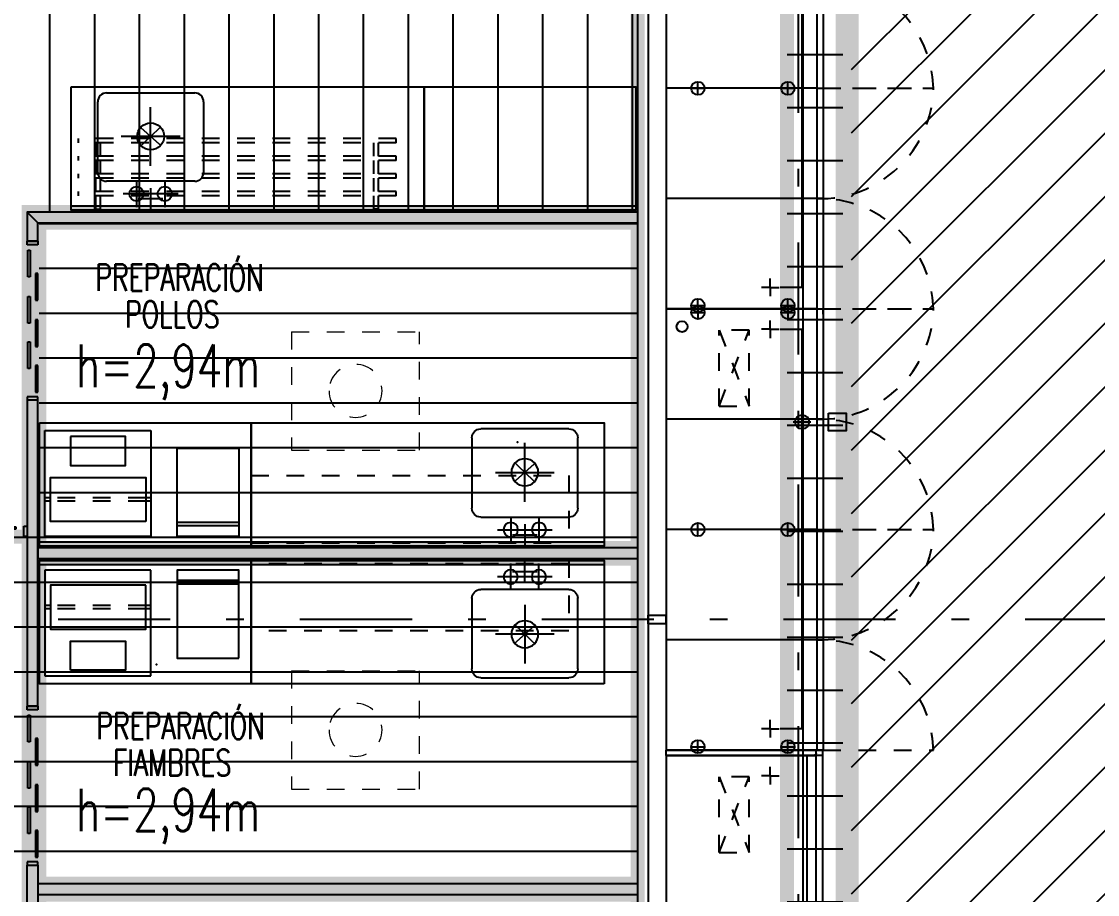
# Model space of a CAD drawing. Header units: millimetres. Extents: x -77 to 207, y -160 to 187.
# Drawn here: x -36.23 to -30.13, y 18.04 to 22.99 of the extents above; entities that cross this region are included whole.
import ezdxf
from ezdxf.enums import TextEntityAlignment as Align
from ezdxf.xclip import XClip

# ---------------------------------------------------------------- set-up
doc = ezdxf.new("R2010")
doc.units = ezdxf.units.MM
doc.header["$LTSCALE"] = 0.1
for name, pattern in [('X REF - ANELO INST bind$0$X REF - ANELO$0$DASHDOT2', [12.7, 6.35, -3.175, 0, -3.175]), ('X REF - ANELO INST bind$0$X REF - ANELO$0$DASHED', [0.75, 0.5, -0.25]), ('X REF - ANELO INST bind$0$X REF - ANELO$0$DASHED2', [0.375, 0.25, -0.125]), ('X REF - ANELO INST bind$0$X REF - ANELO$0$HIDDEN', [9.525, 6.35, -3.175]), ('X REF - ANELO INST bind$0$X REF - ANELO$0$HIDDEN2', [0.1875, 0.125, -0.0625]), ('X REF - ANELO INST bind$0$X REF - ANELO$0$TRATTEGGIATA2', [0.375, 0.25, -0.125])]:
    doc.linetypes.add(name, pattern=pattern)
for name, color, linetype in [('C01 Foil blanco', 30, 'Continuous'), ('C02 PRY comun', 191, 'Continuous'), ('C07 P media Tº', 140, 'Continuous'), ('X REF - ANELO INST bind$0$X REF - ANELO$0$A-CAMARA', 7, 'Continuous'), ('X REF - ANELO INST bind$0$X REF - ANELO$0$C-CÁMARA', 8, 'Continuous'), ('X REF - ANELO INST bind$0$X REF - ANELO$0$E-AC INOX', 8, 'Continuous'), ('X REF - ANELO INST bind$0$X REF - ANELO$0$E-EXHIBIDORAS', 8, 'Continuous'), ('X REF - ANELO INST bind$0$X REF - ANELO$0$E-GENERAL', 8, 'Continuous'), ('X REF - ANELO INST bind$0$X REF - ANELO$0$E-REJILLAS', 8, 'Continuous'), ('X REF - ANELO INST bind$0$X REF - ANELO$0$MET-COLUMNA METALICA', 7, 'Continuous'), ('X REF - ANELO INST bind$0$X REF - ANELO$0$MET-EJE CABRIADAS', 8, 'X REF - ANELO INST bind$0$X REF - ANELO$0$DASHDOT2'), ('X REF - ANELO INST bind$0$X REF - ANELO$0$R-NOMBRE LOCAL', 7, 'Continuous')]:
    doc.layers.add(name, color=color, linetype=linetype)
doc.layers.add('X REF - ANELO INST bind$0$X REF - ANELO$0$E-EVAPORADORES', color=8, linetype='Continuous', lineweight=15)
doc.styles.get("Standard").update_dxf_attribs({"font": 'arial.ttf'})
doc.styles.add('X REF - ANELO INST bind$0$X REF - ANELO$0$VAUX', font='romans.shx', dxfattribs={"width": 0.85})

# ---------------------------------------------------------------- blocks, each defined once
blk = doc.blocks.new('X REF - ANELO INST bind$0$X REF - ANELO$0$cortina 090')
at = {"layer": 'X REF - ANELO INST bind$0$X REF - ANELO$0$C-CÁMARA'}
for p, q in [((-0.8811, 0.0599, 0.0102), (-0.9011, 0.0599, 0.0102)), ((-0.9011, -0.0001, 0.0102), (-0.9011, 0.0599, 0.0102)), ((-0.8811, -0.0001, 0.0102), (-0.8811, 0.0599, 0.0102)), ((-0.6994, 0.0563), (-0.8508, 0.0563)), ((-0.8508, 0.0563), (-0.8508, 0.0427)), ((-0.8508, 0.0427), (-0.6994, 0.0427)), ((-0.7183, 0), (-0.7183, 0.0136)), ((-0.7183, 0.0136), (-0.5669, 0.0136)), ((-0.6994, 0.0427), (-0.6994, 0.0563)), ((-0.4366, 0.0563), (-0.588, 0.0563)), ((-0.588, 0.0563), (-0.588, 0.0427)), ((-0.588, 0.0427), (-0.4366, 0.0427)), ((-0.5669, 0.0136), (-0.5669, 0)), ((-0.4555, 0.0136), (-0.3041, 0.0136)), ((-0.4555, 0), (-0.4555, 0.0136)), ((-0.4366, 0.0427), (-0.4366, 0.0563)), ((-0.1806, 0.0563), (-0.332, 0.0563)), ((-0.332, 0.0563), (-0.332, 0.0427)), ((-0.332, 0.0427), (-0.1806, 0.0427)), ((-0.3041, 0.0136), (-0.3041, 0)), ((-0.1978, 0), (-0.1978, 0.0136)), ((-0.1978, 0.0136), (-0.0464, 0.0136)), ((-0.1806, 0.0427), (-0.1806, 0.0563)), ((-0.0464, 0.0136), (-0.0464, 0)), ((-0.02, 0), (-0.02, 0.06)), ((-0.02, 0.06), (0, 0.06)), ((0, 0), (-0.02, 0)), ((-0.9011, -0.0001, 0.0102), (-0.8811, -0.0001, 0.0102)), ((-0.5669, 0), (-0.7183, 0)), ((-0.3041, 0), (-0.4555, 0)), ((-0.0464, 0), (-0.1978, 0))]:
    blk.add_line(p, q, dxfattribs=at)
blk = doc.blocks.new('X REF - ANELO INST bind$0$X REF - ANELO$0$CORTINA 120')
at = {"layer": 'X REF - ANELO INST bind$0$X REF - ANELO$0$C-CÁMARA'}
for p, q in [((-1.1879, 0), (-1.2079, 0)), ((-1.1879, -0.06), (-1.1879, 0)), ((-0.0279, -0.06), (-0.0279, 0)), ((-0.0279, 0), (-0.0079, 0)), ((-1.2079, -0.06), (-1.1879, -0.06)), ((-0.9913, -0.0037, -0.0421), (-1.1427, -0.0037, -0.0421)), ((-1.1427, -0.0037, -0.0421), (-1.1427, -0.0173, -0.0421)), ((-1.1427, -0.0173, -0.0421), (-0.9913, -0.0173, -0.0421)), ((-1.0102, -0.06), (-1.0102, -0.0464)), ((-1.0102, -0.0464), (-0.8588, -0.0464)), ((-0.8588, -0.06), (-1.0102, -0.06)), ((-0.9913, -0.0173, -0.0421), (-0.9913, -0.0037, -0.0421)), ((-0.7286, -0.0037, -0.0421), (-0.88, -0.0037, -0.0421)), ((-0.88, -0.0037, -0.0421), (-0.88, -0.0173, -0.0421)), ((-0.88, -0.0173, -0.0421), (-0.7286, -0.0173, -0.0421)), ((-0.8588, -0.0464), (-0.8588, -0.06)), ((-0.7475, -0.0464), (-0.5961, -0.0464)), ((-0.7475, -0.06), (-0.7475, -0.0464)), ((-0.5961, -0.06), (-0.7475, -0.06)), ((-0.7286, -0.0173, -0.0421), (-0.7286, -0.0037, -0.0421)), ((-0.4725, -0.0037, -0.0421), (-0.6239, -0.0037, -0.0421)), ((-0.6239, -0.0037, -0.0421), (-0.6239, -0.0173, -0.0421)), ((-0.6239, -0.0173, -0.0421), (-0.4725, -0.0173, -0.0421)), ((-0.5961, -0.0464), (-0.5961, -0.06)), ((-0.4897, -0.06), (-0.4897, -0.0464)), ((-0.4897, -0.0464), (-0.3384, -0.0464)), ((-0.3384, -0.06), (-0.4897, -0.06)), ((-0.4725, -0.0173, -0.0421), (-0.4725, -0.0037, -0.0421)), ((-0.3556, -0.0173, -0.0421), (-0.3556, -0.0037, -0.0421)), ((-0.3556, -0.0037, -0.0421), (-0.2042, -0.0037, -0.0421)), ((-0.2042, -0.0173, -0.0421), (-0.3556, -0.0173, -0.0421)), ((-0.3384, -0.0464), (-0.3384, -0.06)), ((-0.07, -0.0464), (-0.2214, -0.0464)), ((-0.2214, -0.0464), (-0.2214, -0.06)), ((-0.2214, -0.06), (-0.07, -0.06)), ((-0.2042, -0.0037, -0.0421), (-0.2042, -0.0173, -0.0421)), ((-0.07, -0.06), (-0.07, -0.0464)), ((-0.0079, -0.06), (-0.0279, -0.06))]:
    blk.add_line(p, q, dxfattribs=at)
blk = doc.blocks.new('X REF - ANELO INST bind$0$X REF - ANELO$0$EVAPORADOR CUADR')
at = {"layer": 'X REF - ANELO INST bind$0$X REF - ANELO$0$E-EVAPORADORES', "linetype": 'X REF - ANELO INST bind$0$X REF - ANELO$0$DASHED'}
for p, q in [((-0.725, -0.67), (-0.725, 0)), ((0, 0), (-0.725, 0)), ((0, 0), (0, -0.67)), ((0, -0.67), (-0.725, -0.67))]:
    blk.add_line(p, q, dxfattribs=at)
blk.add_circle((-0.3625, -0.335), 0.15, dxfattribs=at)
blk = doc.blocks.new('X REF - ANELO INST bind$0$X REF - ANELO$0$N Local')
at = {"layer": 'X REF - ANELO INST bind$0$X REF - ANELO$0$R-NOMBRE LOCAL', "lineweight": 0, "style": 'X REF - ANELO INST bind$0$X REF - ANELO$0$VAUX', "width": 0.85}
for p in [(6337.5718, -934.4549), (6337.5718, -934.7149)]:
    blk.add_attdef('NOMBRE', text='', height=0.1823, dxfattribs=at).set_placement(p, align=Align.CENTER)
blk = doc.blocks.new('X REF - ANELO INST bind$0$X REF - ANELO$0$1-600x500')
at = {"layer": 'X REF - ANELO INST bind$0$X REF - ANELO$0$E-AC INOX'}
for p, q in [((0.37, -0.1443), (0.37, 0.0072)), ((0.45, -0.1), (0.45, 0.02)), ((0.53, -0.1443), (0.53, 0.0072)), ((0.38, -0.04), (0.52, -0.04)), ((0.2943, -0.0685), (0.4457, -0.0685)), ((0.4543, -0.0685), (0.6057, -0.0685)), ((0.2, -0.14), (0.7, -0.14)), ((0.15, -0.59), (0.15, -0.19)), ((0.4499, -0.2272), (0.4499, -0.5599)), ((0.75, -0.19), (0.75, -0.59)), ((0.2835, -0.3936), (0.6163, -0.3936)), ((0.7, -0.64), (0.2, -0.64))]:
    blk.add_line(p, q, dxfattribs=at)
at = {"layer": 'X REF - ANELO INST bind$0$X REF - ANELO$0$E-AC INOX', "const_width": 0.008}
for points in [[(0.3929, -0.3428), (0.5069, -0.4444)], [(0.5051, -0.3408), (0.3946, -0.4463)]]:
    blk.add_lwpolyline(points, dxfattribs=at)
at = {"layer": 'X REF - ANELO INST bind$0$X REF - ANELO$0$E-AC INOX'}
for centre, radius in [((0.37, -0.0685), 0.0407), ((0.53, -0.0685), 0.0407), ((0.4499, -0.3936), 0.0764)]:
    blk.add_circle(centre, radius, dxfattribs=at)
for centre, start, end in [((0.2, -0.19), 90, 180), ((0.7, -0.19), 0, 90), ((0.2, -0.59), 180, 270), ((0.7, -0.59), 270, 0)]:
    blk.add_arc(centre, 0.05, start, end, dxfattribs=at)
blk = doc.blocks.new('X REF - ANELO INST bind$0$X REF - ANELO$0$Mesada 2000x700')
at = {"layer": 'X REF - ANELO INST bind$0$X REF - ANELO$0$E-AC INOX', "elevation": -0.0153}
for points in [[(-37.0116, 1.8643), (-35.0116, 1.8643), (-35.0116, 1.1643), (-37.0116, 1.1643)], [(-37.0116, 1.1893), (-35.0116, 1.1893), (-35.0116, 1.1643), (-37.0116, 1.1643)]]:
    blk.add_lwpolyline(points, close=True, dxfattribs=at)
blk = doc.blocks.new('X REF - ANELO INST bind$0$X REF - ANELO$0$Estanteria 1800x400')
at = {"layer": 'X REF - ANELO INST bind$0$X REF - ANELO$0$E-AC INOX', "linetype": 'X REF - ANELO INST bind$0$X REF - ANELO$0$DASHED', "elevation": -0.0153}
blk.add_lwpolyline([(-36.8116, -0.0383), (-36.8116, 0.3617), (-35.0116, 0.3617), (-35.0116, -0.0383)], close=True, dxfattribs=at)
blk.add_lwpolyline([(-36.8116, -0.0183), (-35.0116, -0.0183)], dxfattribs=at)
blk = doc.blocks.new('X REF - ANELO INST bind$0$X REF - ANELO$0$Mesada 1200x700')
at = {"layer": 'X REF - ANELO INST bind$0$X REF - ANELO$0$E-AC INOX', "elevation": -0.0163}
for points in [[(-82.3413, 17.0489), (-81.1413, 17.0489), (-81.1413, 16.3489), (-82.3413, 16.3489)], [(-82.3413, 16.3739), (-81.1413, 16.3739), (-81.1413, 16.3489), (-82.3413, 16.3489)]]:
    blk.add_lwpolyline(points, close=True, dxfattribs=at)
blk = doc.blocks.new('X REF - ANELO INST bind$0$X REF - ANELO$0$BALANZA')
at = {"layer": 'X REF - ANELO INST bind$0$X REF - ANELO$0$E-AC INOX'}
for p, q in [((0, -0.06), (0.35, -0.06)), ((0, -0.08), (0.35, -0.08))]:
    blk.add_line(p, q, dxfattribs=at)
blk.add_lwpolyline([(0, -0.5), (0, 0), (0.35, 0), (0.35, -0.5)], close=True, dxfattribs=at)
blk = doc.blocks.new('X REF - ANELO INST bind$0$X REF - ANELO$0$Envasadora Resinite')
at = {"layer": 'X REF - ANELO INST bind$0$X REF - ANELO$0$E-AC INOX'}
for p, q in [((0, -0.6), (0, 0)), ((0.6, 0), (0.6, -0.6))]:
    blk.add_line(p, q, dxfattribs=at)
at = {"layer": 'X REF - ANELO INST bind$0$X REF - ANELO$0$E-AC INOX', "linetype": 'X REF - ANELO INST bind$0$X REF - ANELO$0$HIDDEN2'}
for p, q in [((0, -0.2), (0.0275, -0.2)), ((0, -0.22), (0.0275, -0.22)), ((0.0275, -0.2), (0.5675, -0.2)), ((0.0275, -0.22), (0.5675, -0.22)), ((0.5675, -0.2), (0.6, -0.2)), ((0.5675, -0.22), (0.6, -0.22))]:
    blk.add_line(p, q, dxfattribs=at)
at = {"layer": 'X REF - ANELO INST bind$0$X REF - ANELO$0$E-AC INOX'}
for points in [[(0.0275, -0.085), (0.5675, -0.085), (0.5675, -0.335), (0.0275, -0.335)], [(0.455, -0.5675), (0.455, -0.4025), (0.1425, -0.4025), (0.1425, -0.5675)]]:
    blk.add_lwpolyline(points, close=True, dxfattribs=at)
at = {"layer": 'X REF - ANELO INST bind$0$X REF - ANELO$0$E-GENERAL'}
for p, q in [((0, 0), (0.6, 0)), ((0.6, -0.6), (0, -0.6))]:
    blk.add_line(p, q, dxfattribs=at)
blk = doc.blocks.new('X REF - ANELO INST bind$0$X REF - ANELO$0$Estantería de caños 1800x400')
at = {"layer": 'X REF - ANELO INST bind$0$X REF - ANELO$0$E-AC INOX', "linetype": 'X REF - ANELO INST bind$0$X REF - ANELO$0$DASHED'}
for p, q in [((-26.6087, 10.6211, 0), (-28.4087, 10.6211, 0)), ((-28.4087, 10.5961, 0), (-28.4087, 10.6211, 0)), ((-26.6087, 10.5961, 0), (-26.6087, 10.6211, 0)), ((-26.6087, 10.5961, 0), (-28.4087, 10.5961, 0)), ((-28.3087, 10.5211, 0), (-28.3087, 10.5961, 0)), ((-28.2837, 10.5211, 0), (-28.2837, 10.5961, 0)), ((-26.7337, 10.5211, 0), (-26.7337, 10.5961, 0)), ((-26.7087, 10.5211, 0), (-26.7087, 10.5961, 0)), ((-26.6087, 10.5211, 0), (-28.4087, 10.5211, 0)), ((-28.4087, 10.4961, 0), (-28.4087, 10.5211, 0)), ((-26.6087, 10.4961, 0), (-28.4087, 10.4961, 0)), ((-28.3087, 10.4211, 0), (-28.3087, 10.4961, 0)), ((-28.2837, 10.4211, 0), (-28.2837, 10.4961, 0)), ((-26.7337, 10.4211, 0), (-26.7337, 10.4961, 0)), ((-26.7087, 10.4211, 0), (-26.7087, 10.4961, 0)), ((-26.6087, 10.4961, 0), (-26.6087, 10.5211, 0)), ((-26.6087, 10.4211, 0), (-28.4087, 10.4211, 0)), ((-28.4087, 10.3961, 0), (-28.4087, 10.4211, 0)), ((-26.6087, 10.3961, 0), (-28.4087, 10.3961, 0)), ((-28.3087, 10.3211, 0), (-28.3087, 10.3961, 0)), ((-28.2837, 10.3211, 0), (-28.2837, 10.3961, 0)), ((-26.7337, 10.3211, 0), (-26.7337, 10.3961, 0)), ((-26.7087, 10.3211, 0), (-26.7087, 10.3961, 0)), ((-26.6087, 10.3961, 0), (-26.6087, 10.4211, 0)), ((-26.6087, 10.3211, 0), (-28.4087, 10.3211, 0)), ((-28.4087, 10.2961, 0), (-28.4087, 10.3211, 0)), ((-26.6087, 10.2961, 0), (-26.6087, 10.3211, 0)), ((-26.6087, 10.2961, 0), (-28.4087, 10.2961, 0)), ((-28.3087, 10.2211, 0), (-28.3087, 10.2961, 0)), ((-28.2837, 10.2211, 0), (-28.2837, 10.2961, 0)), ((-26.7337, 10.2211, 0), (-26.7337, 10.2961, 0)), ((-26.7087, 10.2211, 0), (-26.7087, 10.2961, 0)), ((-28.3087, 10.2211, 0), (-28.2837, 10.2211, 0)), ((-26.7087, 10.2211, 0), (-26.7337, 10.2211, 0))]:
    blk.add_line(p, q, dxfattribs=at)
blk = doc.blocks.new('X REF - ANELO INST bind$0$X REF - ANELO$0$1250')
at = {"layer": 'X REF - ANELO INST bind$0$X REF - ANELO$0$E-EXHIBIDORAS'}
for p, q in [((411945.5, 426995.8), (410695.5, 426995.8)), ((410695.5, 426995.8), (410695.5, 426145.8)), ((411945.5, 426995.8), (411945.5, 426145.8)), ((410817.1, 426405.8), (410817.1, 426455.8)), ((411830.5, 426405.8), (411830.5, 426455.8)), ((410817.1, 426405.8), (410767.1, 426405.8)), ((410817.1, 426405.8), (410817.1, 426355.8)), ((410817.1, 426405.8), (410867.1, 426405.8)), ((410955.5, 426347.9), (410967, 426375.8)), ((410967, 426375.8), (410994.9, 426387.8)), ((410994.9, 426387.8), (411023.6, 426376.3)), ((411023.6, 426376.3), (411035.5, 426347.7)), ((411830.5, 426405.8), (411780.5, 426405.8)), ((411830.5, 426405.8), (411830.5, 426355.8)), ((411830.5, 426405.8), (411880.5, 426405.8)), ((410966.8, 426319.9), (410955.5, 426347.9)), ((410995.5, 426307.8), (410966.8, 426319.9)), ((410995.5, 426197.8), (410995.5, 426347.8)), ((411023.9, 426319.6), (410995.5, 426307.8)), ((411035.5, 426347.7), (411023.9, 426319.6)), ((410695.5, 426197.8), (411945.5, 426197.8)), ((410695.5, 426145.8), (411945.5, 426145.8)), ((411945.5, 426110.8), (410695.5, 426110.8))]:
    blk.add_line(p, q, dxfattribs=at)
at = {"layer": 'X REF - ANELO INST bind$0$X REF - ANELO$0$E-EXHIBIDORAS', "linetype": 'X REF - ANELO INST bind$0$X REF - ANELO$0$TRATTEGGIATA2'}
for p, q in [((411395.5, 426695.8), (411825.5, 426695.8)), ((411395.5, 426695.8), (411825.5, 426525.8)), ((411825.5, 426695.8), (411395.5, 426525.8)), ((411395.5, 426695.8), (411395.5, 426525.8)), ((411825.5, 426525.8), (411825.5, 426695.8)), ((411395.5, 426525.8), (411825.5, 426525.8))]:
    blk.add_line(p, q, dxfattribs=at)
blk = doc.blocks.new('X REF - ANELO INST bind$0$X REF - ANELO$0$COSTAN-REFERENCIA DE DESAGÜES')
at = {"layer": 'X REF - ANELO INST bind$0$X REF - ANELO$0$E-EXHIBIDORAS'}
blk.add_hatch(color=256, dxfattribs=at).paths.add_polyline_path([(40, 0, 1), (-40, 0, 1)])
blk.add_circle((0, 0), 40, dxfattribs=at)
blk = doc.blocks.new('X REF - ANELO INST bind$0$X REF - ANELO$0$LI_TL1_N_ ECO 250')
at = {"layer": 'X REF - ANELO INST bind$0$X REF - ANELO$0$E-EXHIBIDORAS'}
for p, q in [((2500, 0), (0, 0)), ((0, 0), (0, -855)), ((625, -890), (625, 0)), ((1250, -855), (1250, 0)), ((1875, -890), (1875, 0)), ((2500, -855), (2500, 0)), ((-17.6, -180), (57.6, -180)), ((20, -142.4), (20, -217.6)), ((1212.4, -180), (1287.6, -180)), ((1250, -142.4), (1250, -217.6)), ((2517.6, -180), (2442.4, -180)), ((2480, -142.4), (2480, -217.6)), ((121.7, -590), (121.7, -540)), ((2385, -590), (2385, -540)), ((121.7, -590), (71.7, -590)), ((121.7, -590), (121.7, -640)), ((121.7, -590), (171.7, -590)), ((2385, -590), (2335, -590)), ((2385, -590), (2385, -640)), ((2385, -590), (2435, -590)), ((20, -652.4), (20, -727.6)), ((121.7, -770), (121.7, -645)), ((1250, -652.4), (1250, -727.6)), ((2385, -645), (2385, -770)), ((2480, -652.4), (2480, -727.6)), ((-17.6, -690), (57.6, -690)), ((1212.4, -690), (1287.6, -690)), ((1860, -720), (1860, -820)), ((2517.6, -690), (2442.4, -690)), ((121.7, -770), (2385, -770)), ((1910, -770), (1810, -770)), ((0, -855), (2500, -855)), ((0, -855), (0, -890)), ((2500, -890), (0, -890)), ((2470, -890), (2500, -890))]:
    blk.add_line(p, q, dxfattribs=at)
at = {"layer": 'X REF - ANELO INST bind$0$X REF - ANELO$0$E-EXHIBIDORAS', "linetype": 'X REF - ANELO INST bind$0$X REF - ANELO$0$TRATTEGGIATA2'}
for p, q in [((1950, -300), (2380, -300)), ((1950, -300), (2380, -470)), ((2380, -300), (1950, -470)), ((1950, -300), (1950, -470)), ((2380, -470), (2380, -300)), ((1950, -470), (2380, -470))]:
    blk.add_line(p, q, dxfattribs=at)
at = {"layer": 'X REF - ANELO INST bind$0$X REF - ANELO$0$E-EXHIBIDORAS', "linetype": 'X REF - ANELO INST bind$0$X REF - ANELO$0$DASHED2'}
for p, q in [((0, -890), (0, -1515)), ((1250, -855), (1250, -1515)), ((1250, -890), (1250, -1515)), ((2500, -855), (2500, -1515))]:
    blk.add_line(p, q, dxfattribs=at)
at = {"layer": 'X REF - ANELO INST bind$0$X REF - ANELO$0$E-EXHIBIDORAS'}
for centre, radius in [((2400, -90), 31), ((20, -180), 37.6), ((1250, -180), 37.6), ((2480, -180), 37.6), ((20, -690), 37.6), ((1250, -690), 37.6), ((2480, -690), 37.6)]:
    blk.add_circle(centre, radius, dxfattribs=at)
at = {"layer": 'X REF - ANELO INST bind$0$X REF - ANELO$0$E-EXHIBIDORAS', "linetype": 'X REF - ANELO INST bind$0$X REF - ANELO$0$DASHED2'}
for centre, start, end in [((-17.5, -872.5), 271.5602, 1.5602), ((1267.5, -872.5), 178.4398, 268.4398), ((1232.5, -872.5), 271.5602, 1.5602), ((2517.5, -872.5), 178.4398, 268.4398)]:
    blk.add_arc(centre, 642.7, start, end, dxfattribs=at)
at = {"layer": 'X REF - ANELO INST bind$0$X REF - ANELO$0$E-EXHIBIDORAS'}
blk.add_blockref('X REF - ANELO INST bind$0$X REF - ANELO$0$COSTAN-REFERENCIA DE DESAGÜES', (1860, -770), dxfattribs=at)
blk = doc.blocks.new('X REF - ANELO INST bind$0$X REF - ANELO$0$lateral derecho')
at = {"layer": 'X REF - ANELO INST bind$0$X REF - ANELO$0$E-EXHIBIDORAS'}
for p, q in [((412153.2, 429715.3), (412153.2, 430550.3)), ((412153.2, 429665.3), (412153.2, 430550.3)), ((412153.2, 430550.3), (412153.2, 429700.3)), ((412153.2, 430550.3), (412153.2, 429700.3)), ((412183.2, 430550.3), (412153.2, 430550.3)), ((412153.2, 430550.3), (412153.2, 429700.3)), ((412183.2, 429665.3), (412183.2, 430550.3))]:
    blk.add_line(p, q, dxfattribs=at)
at = {"layer": 'X REF - ANELO INST bind$0$X REF - ANELO$0$E-EXHIBIDORAS', "linetype": 'ByBlock'}
for p, q in [((412153.2, 429665.3), (412153.2, 430550.3)), ((412183.2, 429665.3), (412183.2, 430550.3)), ((412183.2, 429665.3), (412183.2, 430550.3)), ((412183.2, 429665.3), (412183.2, 430550.3)), ((412183.2, 429665.3), (412183.2, 429715.3)), ((412168.2, 429700.3), (412153.2, 429700.3)), ((412153.2, 429665.3), (412183.2, 429665.3))]:
    blk.add_line(p, q, dxfattribs=at)
blk.add_arc((412167.3, 429716.1), 15.8, 272.96352, 357.03648, dxfattribs=at)
blk = doc.blocks.new('X REF - ANELO INST bind$0$X REF - ANELO$0$mesada dosmil')
at = {"layer": 'X REF - ANELO INST bind$0$X REF - ANELO$0$E-AC INOX'}
for points in [[(0, 0), (2, 0), (2, -0.7), (0, -0.7)], [(0, -0.675), (2, -0.675), (2, -0.7), (0, -0.7)]]:
    blk.add_lwpolyline(points, close=True, dxfattribs=at)
blk = doc.blocks.new('X REF - ANELO INST bind$0$X REF - ANELO$0$estanteria 1800')
at = {"layer": 'X REF - ANELO INST bind$0$X REF - ANELO$0$E-AC INOX', "linetype": 'X REF - ANELO INST bind$0$X REF - ANELO$0$DASHED'}
blk.add_lwpolyline([(0, -0.4), (0, 0), (1.8, 0), (1.8, -0.4)], close=True, dxfattribs=at)
blk.add_lwpolyline([(0, -0.38), (1.8, -0.38)], dxfattribs=at)
blk = doc.blocks.new('X REF - ANELO INST bind$0$X REF - ANELO')
at = {"layer": 'X REF - ANELO INST bind$0$X REF - ANELO$0$A-CAMARA'}
for points in [[(-32.7369, 24.2071), (-32.7369, 24.2071), (-32.7369, 24.2071), (-32.6769, 24.2071), (-32.6769, 24.2071), (-32.6769, 24.2071), (-32.6769, 17.4297), (-32.6769, 17.4297), (-32.7369, 17.4297), (-32.7369, 17.4297), (-32.7369, 24.2071)], [(-36.1364, 21.848), (-36.1364, 21.848), (-36.1364, 21.848), (-36.1364, 21.848), (-36.1964, 21.9081), (-36.1964, 21.9081), (-36.1964, 21.7429), (-36.1964, 21.7429), (-36.1364, 21.7429), (-36.1364, 21.7429), (-36.1364, 21.848)], [(-36.1964, 21.908), (-36.1964, 21.908), (-36.1964, 21.908), (-36.1364, 21.8481), (-36.1364, 21.8481), (-36.1364, 21.8481), (-32.7369, 21.8481), (-32.7369, 21.8481), (-32.7369, 21.9081), (-32.7369, 21.9081), (-36.1964, 21.908)], [(-36.1366, 20.8418), (-36.1366, 20.8418), (-36.1366, 20.8418), (-36.1966, 20.8418), (-36.1966, 20.8418), (-36.1966, 20.8418), (-36.1966, 19.1082), (-36.1966, 19.1082), (-36.1366, 19.1082), (-36.1366, 19.1082), (-36.1366, 20.8418)], [(-36.1284, 20.005), (-36.1284, 20.005), (-36.1366, 20.005), (-36.1366, 19.945), (-36.1284, 19.945), (-36.1284, 19.945), (-32.7369, 19.945), (-32.7369, 19.945), (-32.7369, 20.005), (-32.7369, 20.005), (-36.1284, 20.005)], [(-36.1364, 18.042), (-36.1364, 18.042), (-36.1364, 18.042), (-36.1364, 16.5681), (-36.1964, 16.5681), (-36.1964, 18.042), (-36.1964, 18.2071), (-36.1964, 18.2071), (-36.1364, 18.2071), (-36.1364, 18.2071), (-36.1364, 18.042)], [(-36.1284, 18.102), (-36.1284, 18.102), (-36.1364, 18.102), (-36.1364, 18.042), (-36.1284, 18.042), (-36.1284, 18.042), (-32.7369, 18.042), (-32.7369, 18.042), (-32.7369, 18.102), (-32.7369, 18.102), (-36.1284, 18.102)]]:
    blk.add_lwpolyline(points, dxfattribs=at)
at = {"layer": 'X REF - ANELO INST bind$0$X REF - ANELO$0$E-AC INOX', "color": 8}
for p in [(-33.4188, 20.6042), (-35.4631, 19.3456)]:
    blk.add_point(p, dxfattribs=at)
at = {"layer": 'X REF - ANELO INST bind$0$X REF - ANELO$0$E-REJILLAS', "elevation": 0.0017}
blk.add_lwpolyline([(-31.6557, 20.7694), (-31.5557, 20.7694), (-31.5557, 20.6694), (-31.6557, 20.6694)], close=True, dxfattribs=at)
at = {"layer": 'X REF - ANELO INST bind$0$X REF - ANELO$0$MET-COLUMNA METALICA', "elevation": 0}
blk.add_lwpolyline([(-32.6769, 19.5749), (-32.6769, 19.6249), (-32.5769, 19.6249), (-32.5769, 19.5749)], close=True, dxfattribs=at)
at = {"layer": 'X REF - ANELO INST bind$0$X REF - ANELO$0$MET-EJE CABRIADAS'}
for p, q in [((-31.8263, -0.8196, -0.0011), (-31.8263, 42.1212, -0.0011)), ((1.6043, 19.5999), (-54.2799, 19.5999))]:
    blk.add_line(p, q, dxfattribs=at)
at = {"xscale": -1, "rotation": 90}
for p in [(-36.1366, 20.8418), (-36.1365, 18.2071)]:
    blk.add_blockref('X REF - ANELO INST bind$0$X REF - ANELO$0$cortina 090', p, dxfattribs=at)
ref = blk.add_blockref('X REF - ANELO INST bind$0$X REF - ANELO$0$N Local', (5034.6826, 769.0262), dxfattribs=dict(xscale=-0.7999999999999545, yscale=0.8000000000000114, zscale=0.8))
ref.add_attrib('NOMBRE', 'PREPARACIÓN ', dxfattribs={"layer": 'X REF - ANELO INST bind$0$X REF - ANELO$0$R-NOMBRE LOCAL', "lineweight": 0, "height": 0.15, "style": 'X REF - ANELO INST bind$0$X REF - ANELO$0$VAUX', "width": 0.7}).set_placement((-35.2979, 21.4623), align=Align.CENTER)
ref.add_attrib('NOMBRE', 'POLLOS', dxfattribs={"layer": 'X REF - ANELO INST bind$0$X REF - ANELO$0$R-NOMBRE LOCAL', "lineweight": 0, "height": 0.15, "style": 'X REF - ANELO INST bind$0$X REF - ANELO$0$VAUX', "width": 0.7}).set_placement((-35.3749, 21.2543), align=Align.CENTER)
at = {"xscale": -1}
blk.add_blockref('X REF - ANELO INST bind$0$X REF - ANELO$0$CORTINA 120', (-37.4041, 20.1293), dxfattribs=at)
ref = blk.add_blockref('X REF - ANELO INST bind$0$X REF - ANELO$0$N Local', (5034.6826, 766.4854), dxfattribs=dict(xscale=-0.7999999999999545, yscale=0.8000000000000114, zscale=0.8))
ref.add_attrib('NOMBRE', 'PREPARACIÓN ', dxfattribs={"layer": 'X REF - ANELO INST bind$0$X REF - ANELO$0$R-NOMBRE LOCAL', "lineweight": 0, "height": 0.15, "style": 'X REF - ANELO INST bind$0$X REF - ANELO$0$VAUX', "width": 0.7}).set_placement((-35.2924, 18.9215), align=Align.CENTER)
ref.add_attrib('NOMBRE', 'FIAMBRES', dxfattribs={"layer": 'X REF - ANELO INST bind$0$X REF - ANELO$0$R-NOMBRE LOCAL', "lineweight": 0, "height": 0.15, "style": 'X REF - ANELO INST bind$0$X REF - ANELO$0$VAUX', "width": 0.7}).set_placement((-35.3749, 18.7135), align=Align.CENTER)
at = {"xscale": -0.0010000000002037, "yscale": 0.0010000000002037, "zscale": 0.0010000000002037, "rotation": 90}
blk.add_blockref('X REF - ANELO INST bind$0$X REF - ANELO$0$lateral derecho', (397.9746, 431.0126), dxfattribs=at)
at = {"layer": 'X REF - ANELO INST bind$0$X REF - ANELO$0$E-AC INOX'}
for name, p in [('X REF - ANELO INST bind$0$X REF - ANELO$0$Mesada 2000x700', (1.0647, 20.7538)), ('X REF - ANELO INST bind$0$X REF - ANELO$0$Mesada 1200x700', (48.3944, 5.5692)), ('X REF - ANELO INST bind$0$X REF - ANELO$0$Estantería de caños 1800x400', (-7.4979, 11.7037)), ('X REF - ANELO INST bind$0$X REF - ANELO$0$Mesada 1200x700', (46.2148, 3.6661)), ('X REF - ANELO INST bind$0$X REF - ANELO$0$mesada dosmil', (-34.9266, 20.715, -0.0153)), ('X REF - ANELO INST bind$0$X REF - ANELO$0$estanteria 1800', (-34.9266, 20.415, -0.0153))]:
    blk.add_blockref(name, p, dxfattribs=at)
at = {"layer": 'X REF - ANELO INST bind$0$X REF - ANELO$0$E-AC INOX', "linetype": 'X REF - ANELO INST bind$0$X REF - ANELO$0$HIDDEN', "rotation": 180}
blk.add_blockref('X REF - ANELO INST bind$0$X REF - ANELO$0$1-600x500', (-35.0469, 21.9431), dxfattribs=at)
at = {"layer": 'X REF - ANELO INST bind$0$X REF - ANELO$0$E-AC INOX', "rotation": 180}
for name, p in [('X REF - ANELO INST bind$0$X REF - ANELO$0$Envasadora Resinite', (-35.4966, 20.07)), ('X REF - ANELO INST bind$0$X REF - ANELO$0$BALANZA', (-34.9966, 20.07)), ('X REF - ANELO INST bind$0$X REF - ANELO$0$Mesada 1200x700', (-117.268, 36.2839)), ('X REF - ANELO INST bind$0$X REF - ANELO$0$Mesada 2000x700', (-69.9383, 21.0993)), ('X REF - ANELO INST bind$0$X REF - ANELO$0$Estanteria 1800x400', (-69.9383, 19.8968))]:
    blk.add_blockref(name, p, dxfattribs=at)
at = {"layer": 'X REF - ANELO INST bind$0$X REF - ANELO$0$E-AC INOX', "linetype": 'X REF - ANELO INST bind$0$X REF - ANELO$0$HIDDEN', "xscale": -1, "rotation": 180}
blk.add_blockref('X REF - ANELO INST bind$0$X REF - ANELO$0$1-600x500', (-33.8266, 20.04), dxfattribs=at)
at = {"layer": 'X REF - ANELO INST bind$0$X REF - ANELO$0$E-AC INOX', "xscale": -1}
for name, p in [('X REF - ANELO INST bind$0$X REF - ANELO$0$Envasadora Resinite', (-35.4967, 19.88)), ('X REF - ANELO INST bind$0$X REF - ANELO$0$BALANZA', (-34.9967, 19.88))]:
    blk.add_blockref(name, p, dxfattribs=at)
at = {"layer": 'X REF - ANELO INST bind$0$X REF - ANELO$0$E-AC INOX', "linetype": 'X REF - ANELO INST bind$0$X REF - ANELO$0$HIDDEN', "xscale": -1}
blk.add_blockref('X REF - ANELO INST bind$0$X REF - ANELO$0$1-600x500', (-32.9267, 19.91), dxfattribs=at)
at = {"layer": 'X REF - ANELO INST bind$0$X REF - ANELO$0$E-EVAPORADORES', "xscale": -1}
for p in [(-34.6982, 21.2301), (-34.6982, 19.3095)]:
    blk.add_blockref('X REF - ANELO INST bind$0$X REF - ANELO$0$EVAPORADOR CUADR', p, dxfattribs=at)
at = {"layer": 'X REF - ANELO INST bind$0$X REF - ANELO$0$E-EXHIBIDORAS', "xscale": 0.001, "yscale": 0.001, "zscale": 0.001, "rotation": 90}
for name, p in [('X REF - ANELO INST bind$0$X REF - ANELO$0$LI_TL1_N_ ECO 250', (-32.5757, 21.3594)), ('X REF - ANELO INST bind$0$X REF - ANELO$0$LI_TL1_N_ ECO 250', (-32.5757, 18.8594)), ('X REF - ANELO INST bind$0$X REF - ANELO$0$1250', (394.4201, -393.1161))]:
    blk.add_blockref(name, p, dxfattribs=at)
blk = doc.blocks.new('X REF - ANELO INST bind')
ref = blk.add_blockref('X REF - ANELO INST bind$0$X REF - ANELO', (0, 0))
XClip(ref).set_block_clipping_path([(-76.9680737415, -24.7711317477), (92.9860355418, 61.1669630168)])

msp = doc.modelspace()

# ---------------------------------------------------------------- hatches: boundary and pattern name
at = {"layer": 'C01 Foil blanco'}
h = msp.add_hatch(dxfattribs=at)
h.set_pattern_fill('ANSI31', color=256, scale=0.08, style=0)
edge = h.paths.add_edge_path()
edge.add_line((-49.0214, 4.5849), (-49.0214, 14.5609))
edge.add_line((-49.0214, 14.5609), (-53.1984, 14.5609))
edge.add_line((-53.1984, 14.5609), (-53.1984, 16.7143))
edge.add_line((-53.1984, 16.7143), (-49.0215, 16.7143))
edge.add_line((-49.0215, 16.7143), (-49.0215, 37.3805))
edge.add_line((-49.0215, 37.3805), (-26.4226, 37.3805))
edge.add_line((-26.4226, 37.3805), (-26.4226, 33.4266))
edge.add_line((-26.4226, 33.4266), (-29.1206, 33.4266))
edge.add_line((-29.1206, 33.4266), (-29.1206, 29.2452))
edge.add_line((-29.1206, 29.2452), (-42.6771, 29.2452))
edge.add_line((-42.6771, 29.2452), (-42.6764, 4.5849))
edge.add_line((-42.6764, 4.5849), (-49.0214, 4.585))
h = msp.add_hatch(dxfattribs=at)
h.set_pattern_fill('ANSI31', color=256, scale=0.08, style=0)
edge = h.paths.add_edge_path()
edge.add_line((-6.5537, 29.605), (-5.607, 29.605))
edge.add_line((-5.607, 29.605), (-5.607, 24.0344))
edge.add_line((-5.607, 24.0344), (-1.3657, 24.0344))
edge.add_line((-1.3657, 24.0344), (-1.3657, 22.0205))
edge.add_line((-1.3657, 22.0205), (0.1104, 22.0205))
edge.add_line((0.1104, 22.0205), (0.1104, 6.9084))
edge.add_line((0.1104, 6.9084), (-1.3896, 6.9084))
edge.add_line((-1.3896, 6.9084), (-1.3896, 4.9598))
edge.add_line((-1.3896, 4.9598), (-4.7023, 4.9598))
edge.add_line((-4.7023, 4.9598), (-4.7023, 0.0543))
edge.add_line((-4.7023, 0.0543), (-5.1976, 0.0543))
edge.add_line((-5.1976, 0.0543), (-5.1976, 0.1851))
edge.add_line((-5.1976, 0.1851), (-31.5253, 0.1851))
edge.add_line((-31.5253, 0.1851), (-31.5253, 29.2147))
edge.add_line((-31.5253, 29.2147), (-26.4226, 29.2147))
edge.add_line((-26.4226, 29.2147), (-26.4226, 29.605))
edge.add_line((-26.4226, 29.605), (-6.5537, 29.605))
at = {"layer": 'C02 PRY comun'}
h = msp.add_hatch(dxfattribs=at)
h.set_pattern_fill('_USER', color=256, scale=0.3, double=1, pattern_type=0)
h.set_pattern_definition([(0, (0, 0), (0, 0.3), []), (90, (0, 0), (-0.3, 2e-17), [])])
edge = h.paths.add_edge_path()
edge.add_line((-32.6769, 23.9841), (-32.6769, 23.5894))
edge.add_line((-32.6769, 23.5894), (-31.8906, 23.5894))
edge.add_line((-31.8906, 23.5894), (-31.8906, 17.8494))
edge.add_line((-31.8906, 17.8494), (-32.6769, 17.8494))
edge.add_line((-32.6769, 17.8494), (-32.6764, 13.9558))
edge.add_line((-32.6764, 13.9558), (-31.8706, 13.9558))
edge.add_line((-31.8706, 13.9558), (-31.8706, 5.6158))
edge.add_line((-31.8706, 5.6158), (-32.6753, 5.6158))
edge.add_line((-32.6753, 5.6158), (-32.6753, 0.1851))
edge.add_line((-32.6753, 0.1851), (-31.5753, 0.1851))
edge.add_line((-31.5753, 0.1851), (-31.5753, 29.1847))
edge.add_line((-31.5753, 29.1847), (-32.6759, 29.1849))
edge.add_line((-32.6759, 29.1849), (-32.6761, 27.9247))
edge.add_line((-32.6761, 27.9247), (-32.6769, 27.9247))
edge.add_line((-32.6769, 27.9247), (-32.6769, 24.0693))
edge.add_line((-32.6769, 24.0693), (-32.6156, 23.935))
at = {"layer": 'C07 P media Tº'}
h = msp.add_hatch(dxfattribs=at)
h.set_pattern_fill('LINE', color=256, scale=0.08, angle=90, style=0)
h.paths.add_polyline_path([(-37.3964, 29.1847), (-32.7359, 29.1847), (-32.7359, 28.0588), (-32.7369, 28.0524), (-32.737, 23.9175), (-32.7369, 23.9239), (-32.7369, 21.9081), (-36.1884, 21.9081), (-36.1884, 20.0703), (-37.3965, 20.0682)])
h.paths.add_polyline_path([(-33.8301, 23.9839), (-33.83, 27.9247), (-32.7964, 27.9248), (-32.7978, 23.9839)])
h = msp.add_hatch(dxfattribs=at)
h.set_pattern_fill('LINE', color=256, scale=0.08, style=0)
h.paths.add_polyline_path([(-36.1284, 20.005), (-32.7369, 20.005), (-32.7369, 21.8481), (-36.1284, 21.848)])
h = msp.add_hatch(dxfattribs=at)
h.set_pattern_fill('LINE', color=256, scale=0.08, style=0)
h.paths.add_polyline_path([(-37.4718, 20.095), (-32.7369, 20.0951), (-32.7369, 18.102), (-37.4718, 18.1019)])

# ---------------------------------------------------------------- linework, layer by layer
at = {"layer": 'C01 Foil blanco', "const_width": 0.08, "elevation": 0}
msp.add_lwpolyline([(-6.5537, 29.605), (-6.5537, 29.605), (-5.607, 29.605), (-5.607, 24.0344), (-1.3657, 24.0344), (-1.3657, 22.0205), (0.1104, 22.0205), (0.1104, 6.9084), (-1.3896, 6.9084), (-1.3896, 4.9598), (-4.7023, 4.9598), (-4.7023, 0.0543), (-5.1976, 0.0543), (-5.1976, 0.1851), (-31.5253, 0.1851), (-31.5253, 0.1851), (-31.5253, 29.2147), (-31.5253, 29.2147), (-26.4226, 29.2147), (-26.4226, 29.605), (-6.5537, 29.605)], dxfattribs=at)
at = {"layer": 'C02 PRY comun', "const_width": 0.08}
msp.add_lwpolyline([(-32.6769, 23.9841), (-32.6769, 23.5894), (-31.8906, 23.5894), (-31.8906, 17.8494), (-32.6769, 17.8494), (-32.6764, 13.9558), (-31.8706, 13.9558), (-31.8706, 5.6158), (-32.6753, 5.6158), (-32.6753, 0.1851), (-31.5753, 0.1851), (-31.5753, 29.1847), (-32.6759, 29.1849), (-32.6761, 27.9247), (-32.6764, 27.8503), (-32.6769, 24.2395), (-32.6769, 23.9841)], dxfattribs=at)
at = {"layer": 'C07 P media Tº', "const_width": 0.08}
for points in [[(-32.7369, 23.9239), (-32.7369, 21.9081), (-36.1884, 21.9081), (-36.1884, 16.6302), (-37.3965, 16.6281), (-37.3964, 29.1847), (-32.7359, 29.1847), (-32.7359, 27.9848), (-33.89, 27.9847), (-33.8901, 23.9239), (-32.7369, 23.9239)], [(-37.3963, 20.0693), (-36.1366, 20.0693)]]:
    msp.add_lwpolyline(points, dxfattribs=at)
at = {"layer": 'C07 P media Tº', "const_width": 0.08, "elevation": -0.0011}
for points in [[(-36.1284, 20.005), (-32.7369, 20.005), (-32.7369, 21.8481), (-36.1284, 21.848), (-36.1284, 20.005)], [(-36.1284, 19.945), (-32.7369, 19.945), (-32.7369, 18.102), (-36.1284, 18.102), (-36.1284, 19.945)], [(-36.1284, 18.042), (-32.7369, 18.042), (-32.7369, 16.6302), (-36.1284, 16.6302), (-36.1284, 18.042)]]:
    msp.add_lwpolyline(points, dxfattribs=at)

# ---------------------------------------------------------------- block references
msp.add_blockref('X REF - ANELO INST bind', (0, 0))

# ---------------------------------------------------------------- texts
at = {"layer": 'C07 P media Tº', "color": 7, "char_height": 0.24, "width": 1.280986, "attachment_point": 1}
for insert in [(-35.9191, 21.157), (-35.9191, 18.6412)]:
    msp.add_mtext('{\\Fromans|c0;\\W0.7;h=2,94m}', dxfattribs=dict(at, insert=insert))

doc.saveas('drawing.dxf')
